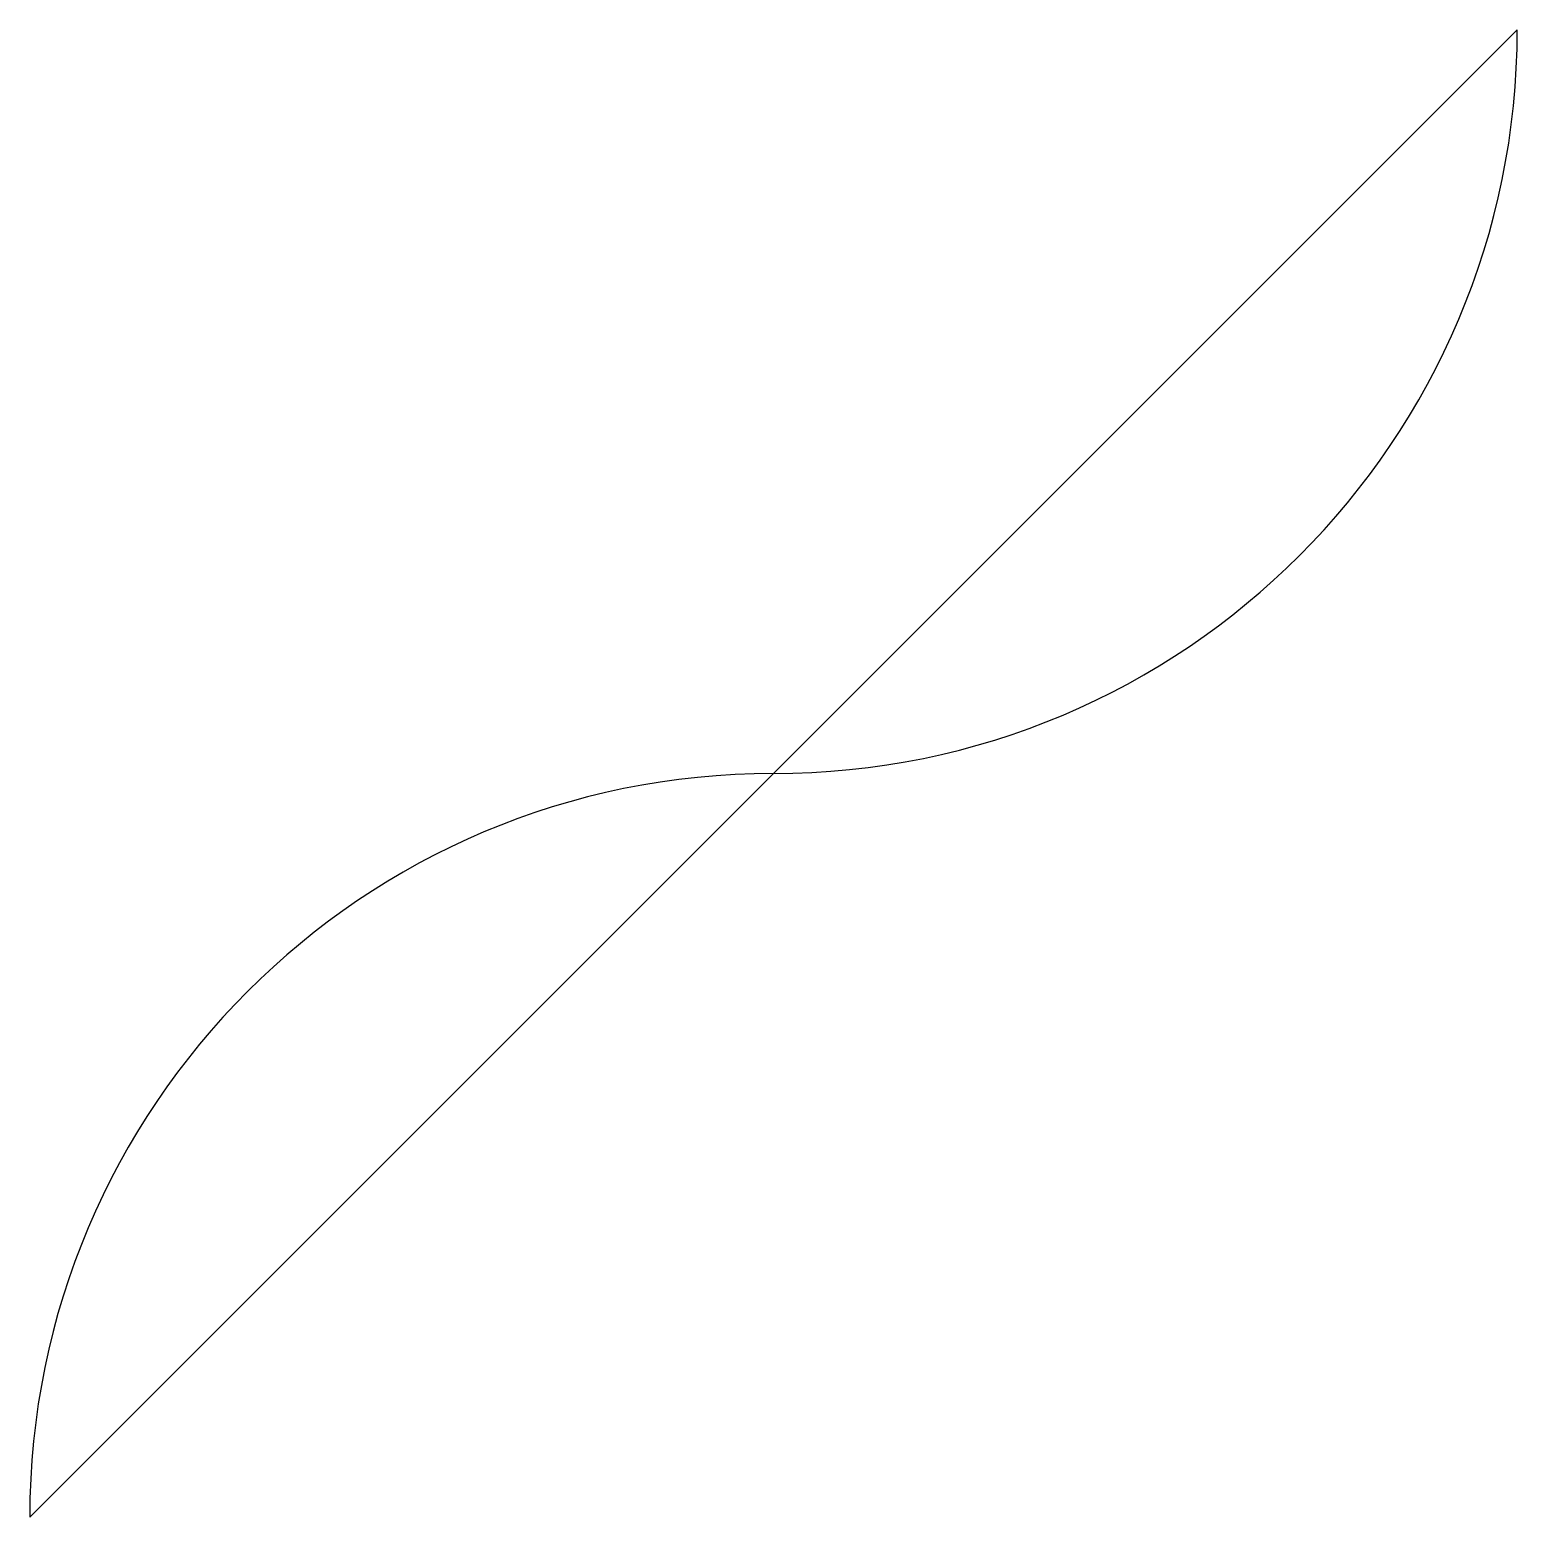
# Model space of a CAD drawing. Header units: millimetres. Extents: x -9.5 to 9.5, y -9.5 to 9.5.
import ezdxf

# ---------------------------------------------------------------- set-up
doc = ezdxf.new("R2010")
doc.units = ezdxf.units.MM

msp = doc.modelspace()

# ---------------------------------------------------------------- linework, layer by layer
msp.add_line((9.5, 9.5), (-9.5, -9.5))
for centre, start, end in [((0, 9.5), 270, 360), ((0, -9.5), 90, 180)]:
    msp.add_arc(centre, 9.5, start, end)

doc.saveas('drawing.dxf')
